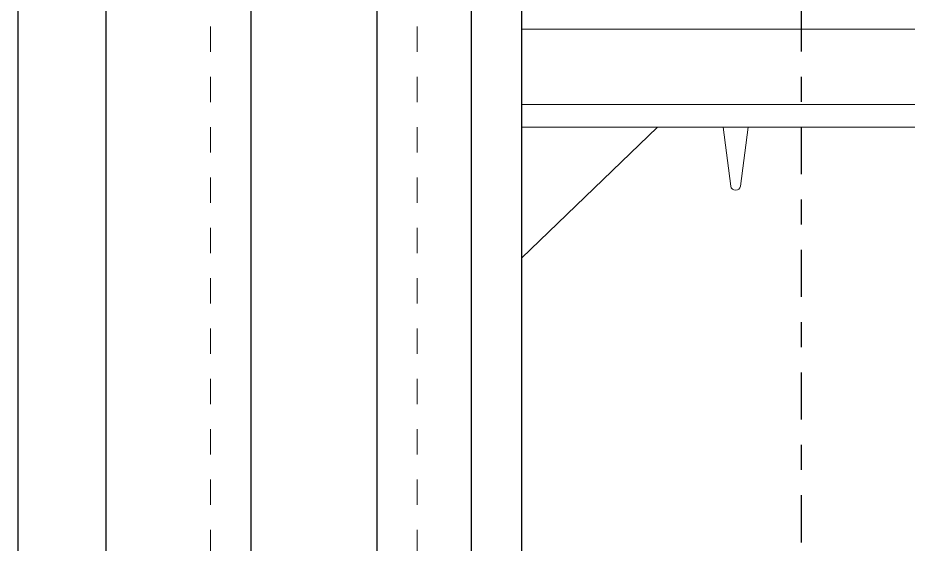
# Model space of a CAD drawing. Header units: inches. Extents: x -81.3 to 1.8, y 184.7 to 266.4.
# Drawn here: x -55.88 to -52.345, y 229.481 to 231.573 of the extents above; entities that cross this region are included whole.
import ezdxf

# ---------------------------------------------------------------- set-up
doc = ezdxf.new("R2010")
doc.units = ezdxf.units.IN
doc.header["$MEASUREMENT"] = 0
doc.linetypes.add('CENTER', pattern=[2, 1.25, -0.25, 0.25, -0.25])
doc.linetypes.add('DASHED2', pattern=[0.375, 0.25, -0.125])
for name, color, linetype, lineweight in [('A2 Hatch', 8, 'Continuous', 9), ('DETAILS', 7, 'Continuous', 13), ('REBAR', 2, 'CENTER', 30)]:
    doc.layers.add(name, color=color, linetype=linetype, lineweight=lineweight)

msp = doc.modelspace()

# ---------------------------------------------------------------- linework, layer by layer
at = {"color": 1}
for p, q in [((-55.5304, 240.1378), (-55.5304, 227.6378)), ((-54.9554, 240.1378), (-54.9554, 227.6378)), ((-54.4554, 240.1378), (-54.4554, 227.6378)), ((-53.8804, 240.1378), (-53.8804, 227.6378)), ((-54.0804, 239.8878), (-54.0804, 227.6378)), ((-55.8804, 239.6378), (-55.8804, 227.6378))]:
    msp.add_line(p, q, dxfattribs=at)
at = {"layer": 'A2 Hatch', "linetype": 'DASHED2', "ltscale": 0.15}
for p, q in [((-55.1154, 240.1378), (-55.1154, 227.6378)), ((-54.2954, 240.1378), (-54.2954, 227.6378))]:
    msp.add_line(p, q, dxfattribs=at)
at = {"layer": 'DETAILS', "color": 6, "lineweight": 20}
for p, q in [((-49.8804, 231.5278), (-53.8804, 231.5278)), ((-49.8804, 231.2278), (-53.8804, 231.2278)), ((-49.8804, 231.1378), (-53.8804, 231.1378)), ((-53.3404, 231.1378), (-53.8804, 230.6173)), ((-53.05, 230.9039), (-53.0804, 231.1378)), ((-53.0108, 230.9039), (-52.9804, 231.1378))]:
    msp.add_line(p, q, dxfattribs=at)
msp.add_arc((-53.0304, 230.9078), 0.02, 191.3099, 348.6901, dxfattribs=at)
at = {"layer": 'REBAR', "ltscale": 0.15}
msp.add_line((-52.7697, 261.3636), (-52.7697, 206.3342), dxfattribs=at)

doc.saveas('drawing.dxf')
